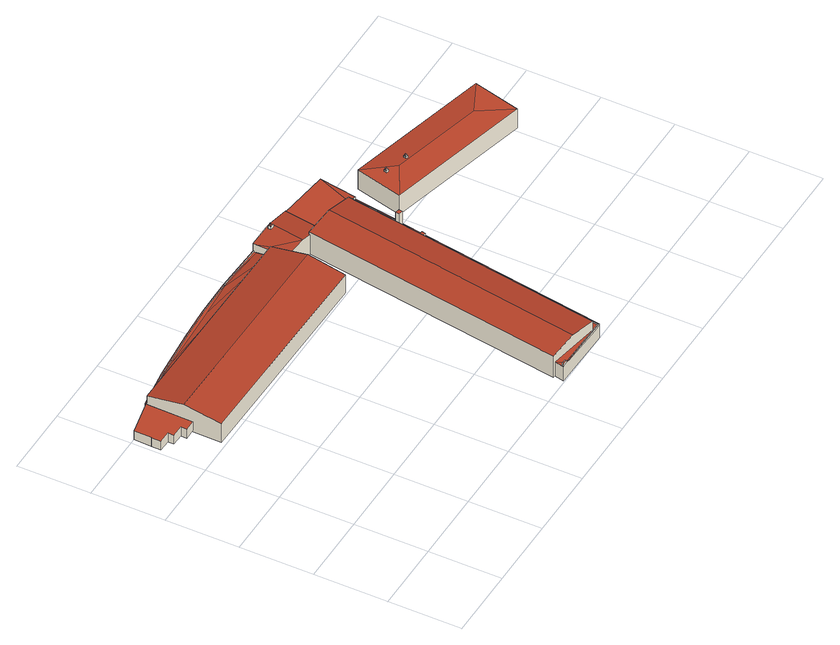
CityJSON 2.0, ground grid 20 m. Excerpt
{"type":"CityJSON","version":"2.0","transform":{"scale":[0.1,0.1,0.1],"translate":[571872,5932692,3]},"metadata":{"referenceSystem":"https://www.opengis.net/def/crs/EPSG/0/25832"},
"CityObjects":{
"building1":{"type":"Building","attributes":{"Grundfläche 2D":"97.778585","Grundhöhe NN":"3.626"},"geometry":[{"type":"Solid","lod":"3","boundaries":[[[[0,1,2,3,4,5,6,7,8,9]],[[0,9,10,11]],[[1,0,11,12]],[[2,1,12,13]],[[3,2,13,14]],[[4,3,14,15]],[[5,4,15,16]],[[6,5,16,17]],[[7,6,17,18]],[[8,7,18,19]],[[9,8,19,10]],[[14,13,12,11,10,19,18,17,16,15]]]],"semantics":{"surfaces":[{"type":"RoofSurface"},{"type":"WallSurface"},{"type":"GroundSurface"}],"values":[[0,1,1,1,1,1,1,1,1,1,1,2]]}}]},
"building2":{"type":"Building","attributes":{"Grundfläche 2D":"1431.124502","Grundhöhe NN":"3.160"},"geometry":[{"type":"Solid","lod":"3","boundaries":[[[[20,21,22,23,24,25,26,27,28,29,30,31,32,33,34,35,36]],[[37,38,39,40,41,42,43,44,45,46,47]],[[48,38,49]],[[49,38,37]],[[50,41,48]],[[48,40,39,38]],[[48,41,40]],[[50,51,52]],[[53,42,41,50,52,54]],[[23,49,37,47,24]],[[55,56,57,58]],[[57,59,60,58]],[[25,24,47]],[[47,46,26,25]],[[27,26,46,45]],[[28,27,45,44]],[[44,43,42,53,54,31,30,29,28]],[[54,52,32,31]],[[33,32,52,51]],[[51,61,34,33]],[[61,62,35,34]],[[62,63,36,35]],[[63,64,20,36]],[[64,65,21,20]],[[65,66,22,21]],[[23,22,66]],[[49,56,55,67,68,48]],[[57,56,49,69,70,59]],[[60,59,70,71]],[[55,58,60,71,67]],[[66,72,69,49,23]],[[61,51,50,48,68,73]],[[66,65,74,72]],[[62,61,73,75]],[[63,62,75,76]],[[64,63,76,77]],[[65,64,77,74]],[[71,70,69,72,74,77,76,75,73,68,67]]]],"semantics":{"surfaces":[{"type":"RoofSurface"},{"type":"WallSurface"},{"type":"GroundSurface"}],"values":[[0,0,0,0,0,0,0,0,0,0,0,0,1,1,1,1,1,1,1,1,1,1,1,1,1,1,1,1,1,1,1,1,1,1,1,1,1,2]]}}]},
"building3":{"type":"Building","attributes":{"Grundfläche 2D":"1575.640871","Grundhöhe NN":"3.164"},"children":["building3-1","building3-2","building3-3","building3-4","building3-5"],"geometry":[{"type":"MultiSurface","lod":"3","boundaries":[[[78,79,80,81,82,83,84,85]],[[86,87,88,89,90,91,92,82,81,93]],[[90,94,95,92,91]],[[96,97,88,87,98,99,100,101,102,103,104,105,106]],[[107,108,109]],[[110,111,107]],[[112,113,108,107,111,114,115]],[[116,115,114,111,117,118,119]],[[120,121,122,123,124]],[[125,126,121]],[[126,122,121]],[[127,128,129,130]],[[131,132,130,129]],[[102,101,78,85]],[[79,100,99,80]],[[98,87,93,81,80,99]],[[86,133,83,82]],[[133,103,84,83]],[[82,92,95,134,135,133,86]],[[104,103,133,135,136]],[[95,94,90,137,134]],[[104,138,126,125,106,105]],[[126,138,104,136,139,122]],[[123,122,139,140]],[[96,106,125,121,128,127,88,97]],[[124,119,118,131,129,128,121,120]],[[141,132,131,118,117,142]],[[89,88,127,130,132,141,137,90]],[[107,109,68,67]],[[110,107,67,143]],[[117,111,110,143,142]],[[119,124,123,116]],[[112,115,116,123,140,73,113]],[[109,108,113,73,68]],[[136,135,134,137,141,142,143,67,68,73,140,139]]],"semantics":{"surfaces":[{"type":"RoofSurface"},{"type":"WallSurface"},{"type":"GroundSurface"}],"values":[0,0,0,0,0,0,0,0,0,0,0,0,0,1,1,1,1,1,1,1,1,1,1,1,1,1,1,1,1,1,1,1,1,1,2]}}]},
"building3-1":{"type":"BuildingInstallation","parents":["building3"],"geometry":[{"type":"MultiSurface","lod":"3","boundaries":[[[144,145,146,147]],[[95,92,145,144]],[[92,148,146,145]],[[94,147,146,148,91]],[[144,147,94,95]]],"semantics":{"surfaces":[{"type":"RoofSurface"},{"type":"WallSurface"}],"values":[0,1,1,1,1]}}]},
"building3-2":{"type":"BuildingInstallation","parents":["building3"],"geometry":[{"type":"MultiSurface","lod":"3","boundaries":[[[149,150,151,152,151,153]],[[154,155,152,151,150]],[[156,157,152,155]],[[158,153,151,152,157]],[[153,159,160,150,149]],[[150,160,161,155,154]],[[155,161,162,157,156]],[[157,162,159,153,158]]],"semantics":{"surfaces":[{"type":"RoofSurface"},{"type":"WallSurface"}],"values":[0,0,0,0,1,1,1,1]}}]},
"building3-3":{"type":"BuildingInstallation","parents":["building3"],"geometry":[{"type":"MultiSurface","lod":"3","boundaries":[[[163,164,165,166]],[[165,78,101,167,166]],[[167,168,163,166]],[[100,79,164,163,168]],[[79,78,165,164]]],"semantics":{"surfaces":[{"type":"RoofSurface"},{"type":"WallSurface"}],"values":[0,1,1,1,1]}}]},
"building3-4":{"type":"BuildingInstallation","parents":["building3"],"geometry":[{"type":"MultiSurface","lod":"3","boundaries":[[[169,170,138,171,172]],[[104,138,170,84,103]],[[138,104,105,171]],[[105,173,102,85,169,172,171]],[[85,84,170,169]]],"semantics":{"surfaces":[{"type":"RoofSurface"},{"type":"WallSurface"}],"values":[0,1,1,1,1]}}]},
"building3-5":{"type":"BuildingInstallation","parents":["building3"],"geometry":[{"type":"MultiSurface","lod":"3","boundaries":[[[174,175,176,177,178]],[[176,175,97,179]],[[180,178,177,176,179,181]],[[96,174,178,180]],[[174,96,97,175]]],"semantics":{"surfaces":[{"type":"RoofSurface"},{"type":"WallSurface"}],"values":[0,1,1,1,1]}}]},
"building4":{"type":"Building","attributes":{"Grundfläche 2D":"553.948145","Grundhöhe NN":"3.278"},"children":["building4-1","building4-2","building4-3","building4-4"],"geometry":[{"type":"Solid","lod":"3","boundaries":[[[[182,183,184,185]],[[183,186,184]],[[182,185,187]],[[183,182,187,186]],[[188,189,185,184]],[[189,190,187,185]],[[190,191,186,187]],[[191,188,184,186]],[[191,190,189,188]]]],"semantics":{"surfaces":[{"type":"RoofSurface"},{"type":"WallSurface"},{"type":"GroundSurface"}],"values":[[0,0,0,0,1,1,1,1,2]]}}]},
"building4-1":{"type":"BuildingInstallation","parents":["building4"],"geometry":[{"type":"MultiSurface","lod":"3","boundaries":[[[192,193,194,195],[196,197,198,199]],[[195,194,200,201]],[[192,195,201,202]],[[193,192,202,203]],[[194,193,203,200]]],"semantics":{"surfaces":[{"type":"RoofSurface"},{"type":"WallSurface"}],"values":[0,1,1,1,1]}}]},
"building4-2":{"type":"BuildingInstallation","parents":["building4"],"geometry":[{"type":"MultiSurface","lod":"3","boundaries":[[[204,205,206,207],[208,209,210,211]],[[207,206,212,213]],[[204,207,213,214]],[[205,204,214,215]],[[206,205,215,212]]],"semantics":{"surfaces":[{"type":"RoofSurface"},{"type":"WallSurface"}],"values":[0,1,1,1,1]}}]},
"building4-3":{"type":"BuildingInstallation","parents":["building4"],"geometry":[{"type":"MultiSurface","lod":"3","boundaries":[[[216,217,218,219]],[[217,216,198,197]],[[218,217,197,196]],[[219,218,196,199]],[[216,219,199,198]]],"semantics":{"surfaces":[{"type":"RoofSurface"},{"type":"WallSurface"}],"values":[0,1,1,1,1]}}]},
"building4-4":{"type":"BuildingInstallation","parents":["building4"],"geometry":[{"type":"MultiSurface","lod":"3","boundaries":[[[220,221,222,223]],[[223,222,211,210]],[[220,223,210,209]],[[221,220,209,208]],[[222,221,208,211]]],"semantics":{"surfaces":[{"type":"RoofSurface"},{"type":"WallSurface"}],"values":[0,1,1,1,1]}}]}
},
"vertices":[
[11,799,34],[10,751,34],[9,751,34],[9,725,34],[43,724,34],[43,708,34],[76,707,34],[75,691,34],[106,691,34],[108,819,34],[108,819,6],[11,799,6],[10,751,6],[9,751,6],[9,725,6],[43,724,6],[43,708,6],[76,707,6],[75,691,6],[106,691,6],
[363,851,34],[220,838,34],[108,822,34],[108,820,34],[141,824,34],[178,829,34],[221,835,34],[363,848,34],[456,854,34],[457,854,34],[563,855,34],[564,855,34],[604,854,34],[703,850,34],[703,853,34],[564,858,34],[456,857,34],[222,833,32],[256,836,32],[365,841,32],[457,846,32],[563,853,32],[515,855,32],[457,854,32],[456,854,32],[363,848,32],[221,835,32],[178,829,32],[701,809,38],[108,817,38],[703,843,32],[703,850,32],[604,854,32],[563,855,32],[564,855,32],[710,809,61],[108,817,61],[106,715,80],[709,707,80],[105,614,61],[707,606,61],[703,853,32],[564,858,32],[456,857,32],[363,851,32],[220,838,32],[108,822,32],[710,809,2],[701,809,2],[108,817,2],[105,614,2],[707,606,2],[108,822,2],[703,853,2],[220,838,2],[564,858,2],[456,857,2],[363,851,2],
[932,521,47],[930,510,47],[853,3,47],[706,6,47],[706,3,47],[855,0,47],[944,582,47],[941,582,47],[834,1,42],[834,4,42],[834,8,42],[757,19,45],[687,30,47],[696,8,47],[697,4,47],[821,4,42],[683,8,47],[682,4,47],[922,587,42],[921,576,42],[846,3,43],[853,3,44],[930,510,44],[932,521,44],[941,582,44],[944,582,44],[964,718,44],[962,718,44],[943,721,42],[710,809,59],[703,843,57],[701,809,57],[709,757,59],[761,749,67],[760,848,65],[703,853,57],[773,833,67],[775,846,67],[841,840,57],[789,745,63],[790,749,63],[826,743,57],[867,737,53],[943,725,55],[980,821,56],[841,840,53],[826,743,53],[943,721,54],[964,718,56],[834,8,69],[943,725,69],[867,737,83],[757,19,83],[790,749,69],[681,31,69],[855,0,44],[682,4,2],[855,0,2],[964,718,2],[687,30,2],[964,718,50],[980,821,2],[841,840,2],[681,31,2],[789,745,2],[709,757,2],
[682,4,55],[697,4,55],[697,8,55],[683,8,55],[697,8,47],
[764,834,74],[769,833,74],[764,838,76],[764,839,76],[759,834,74],[769,838,74],[769,843,74],[764,843,74],[759,843,74],[759,839,74],[759,834,65],[769,833,66],[769,843,66],[759,843,65],
[918,512,56],[930,510,56],[932,521,56],[920,523,56],[920,523,43],[918,512,43],
[941,582,50],[944,582,50],[962,718,50],[942,584,50],[942,584,44],
[922,587,97],[921,576,97],[933,574,97],[934,583,97],[935,585,97],[933,574,43],[935,585,43],[934,583,43],
[1100,674,67],[1352,610,67],[1444,653,64],[1043,754,64],[1411,523,64],[1011,624,64],[1444,653,3],[1043,754,3],[1011,624,3],[1411,523,3],
[1065,688,71],[1071,687,71],[1073,694,71],[1067,696,71],[1071,693,71],[1070,688,71],[1066,689,71],[1067,694,71],[1073,694,65],[1067,696,65],[1065,688,65],[1071,687,65],
[1130,671,71],[1136,669,71],[1138,677,71],[1132,679,71],[1135,671,71],[1131,672,71],[1133,677,71],[1137,676,71],[1138,677,66],[1132,679,66],[1130,671,66],[1136,669,66],
[1066,689,75],[1070,688,75],[1071,693,75],[1067,694,75],
[1131,672,75],[1135,671,75],[1137,676,75],[1133,677,75]
]}
